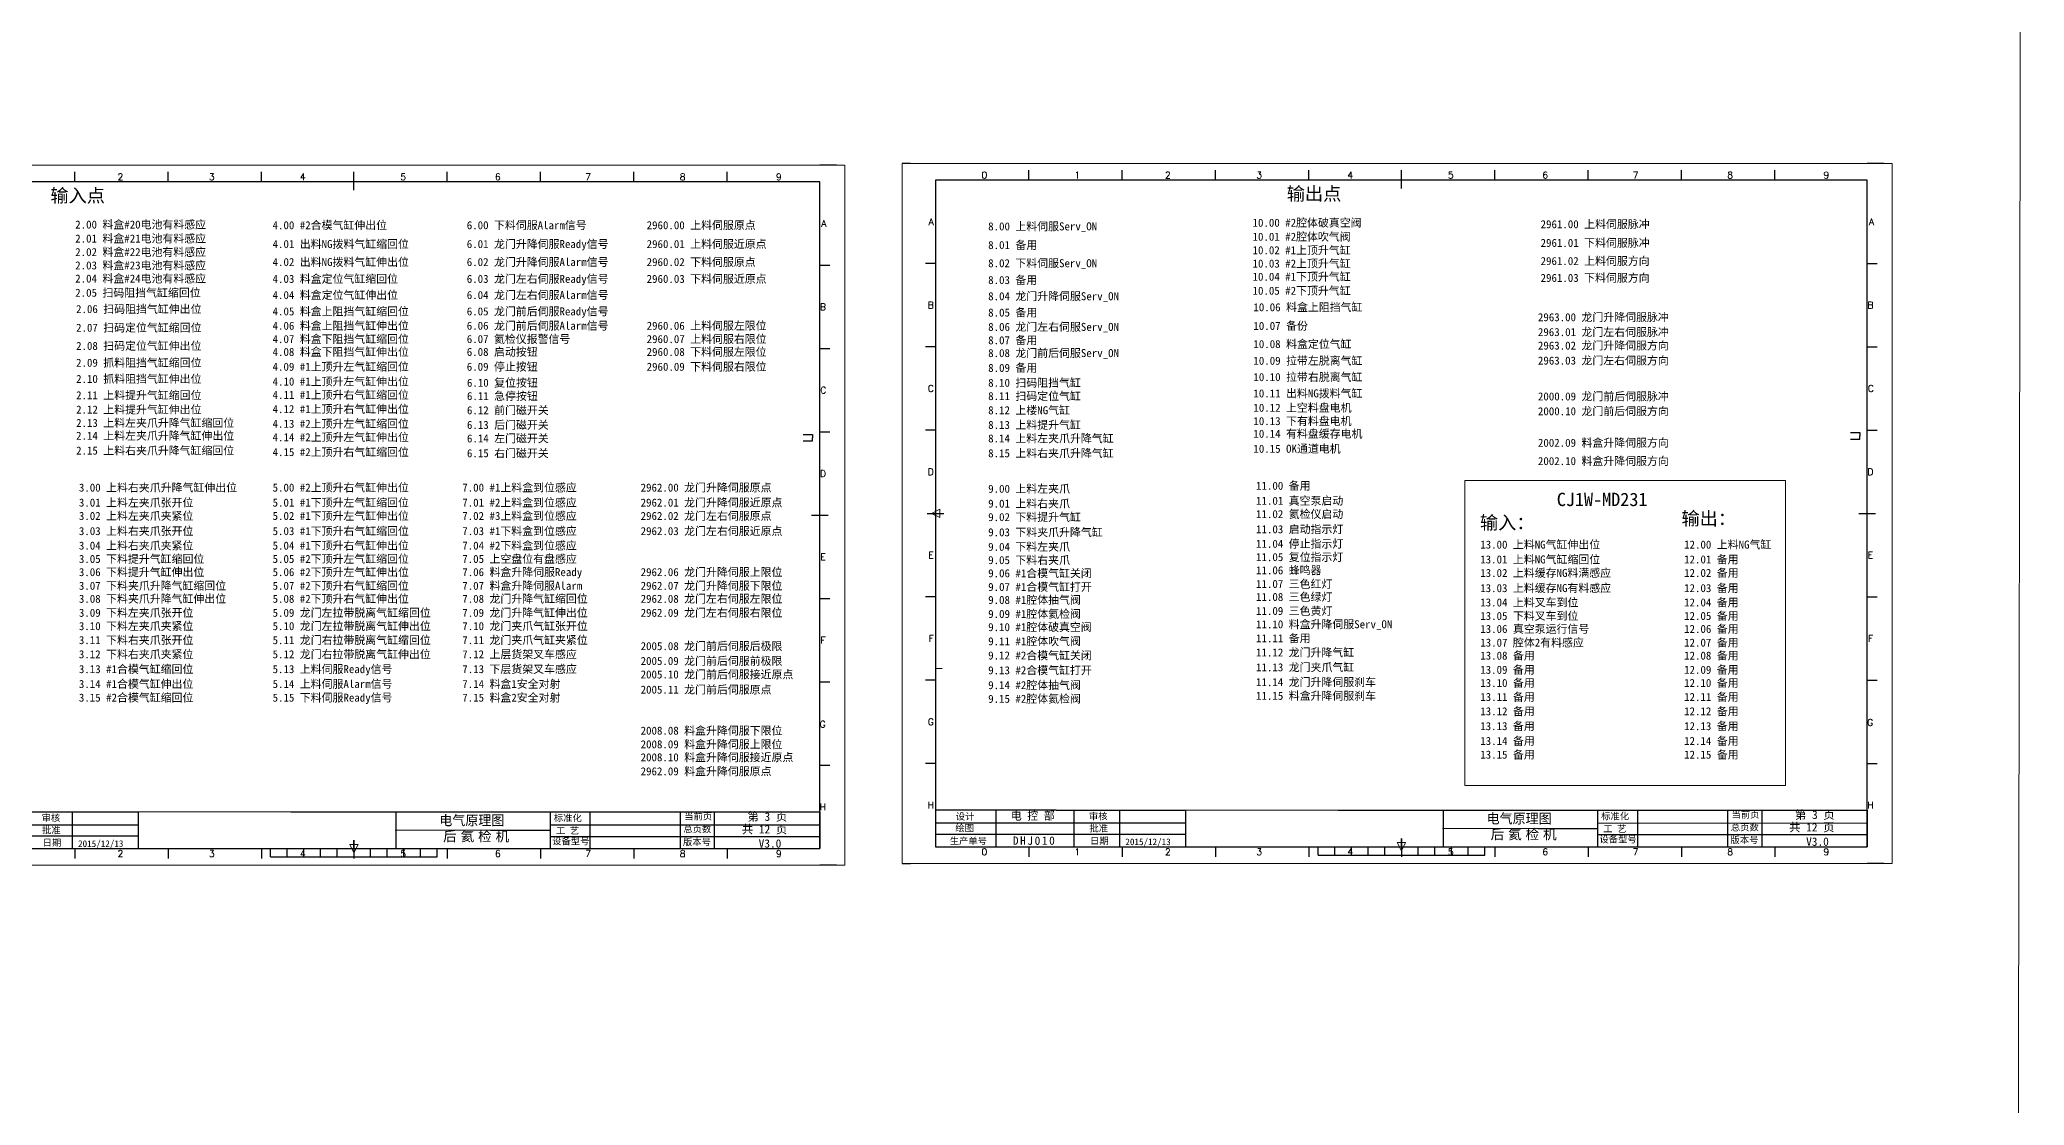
# Model space of a CAD drawing. Extents: x -471 to 3265, y -2399 to 467.
# Drawn here: x 2074 to 3265, y -1623 to -984 of the extents above; entities that cross this region are included whole.
import ezdxf
from ezdxf.enums import TextEntityAlignment as Align

# ---------------------------------------------------------------- set-up
doc = ezdxf.new("R2010")
doc.units = 0
doc.header["$MEASUREMENT"] = 0
doc.layers.add('AE_BOR', color=1, linetype='Continuous')
doc.styles.add('WD', font='romans.shx', dxfattribs={"bigfont": 'gbcbig.shx'})

# ---------------------------------------------------------------- blocks, each defined once
blk = doc.blocks.new('gb_a2_a')
for p, q in [((584, 410), (25, 410)), ((25, 410), (25, 10)), ((584, 10), (584, 410)), ((25, 10), (584, 10))]:
    blk.add_line(p, q)
at = {"lineweight": 9, "ltscale": 0.1}
blk.add_line((25, 116.9), (29, 116.9), dxfattribs=at)
at = {"layer": 'AE_BOR', "lineweight": 30}
for p, q in [((10, 420), (4.9, 420)), ((594, 420), (584, 420)), ((4.9, 0), (10, 0)), ((594, 0), (584, 0))]:
    blk.add_line(p, q, dxfattribs=at)
at = {"layer": 'AE_BOR', "color": 1, "lineweight": 15}
for p, q in [((4.9, 420), (598.9, 420)), ((4.9, 0), (4.9, 420)), ((598.9, 420), (598.9, 0)), ((22.5, 210), (27.5, 212.5)), ((27.5, 207.5), (22.5, 210)), ((27.5, 212.5), (27.5, 207.5)), ((304.5, 7.5), (302, 12.5)), ((302, 12.5), (307, 12.5)), ((307, 12.5), (304.5, 7.5)), ((598.9, 0), (4.9, 0))]:
    blk.add_line(p, q, dxfattribs=at)
at = {"layer": 'AE_BOR'}
for p, q in [((81, 410), (81, 416)), ((137, 410), (137, 416)), ((193, 410), (193, 416)), ((249, 410), (249, 416)), ((304.5, 410), (304.5, 416)), ((360.5, 410), (360.5, 416)), ((416.5, 410), (416.5, 416)), ((472.5, 410), (472.5, 416)), ((528.5, 410), (528.5, 416)), ((25, 360), (19, 360)), ((584, 360), (590, 360)), ((25, 310), (19, 310)), ((584, 310), (590, 310)), ((25, 260), (19, 260)), ((584, 260), (590, 260)), ((25, 160), (19, 160)), ((584, 160), (590, 160)), ((25, 110), (19, 110)), ((584, 110), (590, 110)), ((25, 60), (19, 60)), ((584, 60), (590, 60)), ((81, 10), (81, 4)), ((137, 10), (137, 4)), ((193, 10), (193, 4)), ((249, 10), (249, 4)), ((304.5, 10), (304.5, 4)), ((360.5, 10), (360.5, 4)), ((416.5, 10), (416.5, 4)), ((472.5, 10), (472.5, 4)), ((528.5, 10), (528.5, 4))]:
    blk.add_line(p, q, dxfattribs=at)
at = {"layer": 'AE_BOR', "color": 2, "lineweight": 30}
for p, q in [((304.5, 405), (304.5, 415)), ((20, 210), (30, 210)), ((579, 210), (589, 210)), ((304.5, 10), (304.5, 15)), ((304.5, 15), (304.5, 5)), ((254.5, 5), (254.5, 10)), ((254.5, 5), (354.5, 5)), ((264.5, 5), (264.5, 10)), ((274.5, 5), (274.5, 10)), ((284.5, 5), (284.5, 10)), ((294.5, 5), (294.5, 10)), ((304.5, 10), (304.5, 5)), ((314.5, 5), (314.5, 10)), ((324.5, 5), (324.5, 10)), ((334.5, 5), (334.5, 10)), ((344.5, 5), (344.5, 10)), ((354.5, 5), (354.5, 10))]:
    blk.add_line(p, q, dxfattribs=at)
at = {"layer": 'AE_BOR', "style": 'WD'}
for s, p in [('0', (54.3, 411)), ('1', (110.1, 411)), ('2', (164.4, 411)), ('3', (219.2, 411)), ('4', (273.8, 411)), ('5', (334.1, 411)), ('6', (390.8, 411)), ('7', (445, 411)), ('8', (501.7, 411)), ('9', (559.4, 411)), ('0', (54.3, 5)), ('1', (110.1, 5)), ('2', (164.4, 5)), ('3', (219.2, 5)), ('4', (273.8, 5)), ('5', (334.1, 5)), ('6', (390.8, 5)), ('7', (445, 5)), ('8', (501.7, 5)), ('9', (559.4, 5))]:
    blk.add_text(s, height=4, dxfattribs=at).set_placement(p, align=Align.CENTER)
for s, p in [('A', (24, 385)), ('A', (588, 385)), ('B', (24, 335)), ('B', (587.7, 335)), ('C', (24, 285)), ('C', (587.9, 285)), ('D', (24, 235)), ('D', (587.7, 235)), ('E', (24, 185)), ('E', (587.5, 185)), ('F', (24, 135)), ('F', (587.5, 135)), ('F', (587.5, 135)), ('G', (24, 85)), ('G', (587.5, 84.6)), ('H', (24, 35)), ('H', (587.7, 35))]:
    blk.add_text(s, height=4, dxfattribs=at).set_placement(p, align=Align.MIDDLE_RIGHT)

msp = doc.modelspace()

# ---------------------------------------------------------------- linework, layer by layer
for p, q in [((2532.2, -1220.9), (2537.8, -1220.9)), ((2532.2, -1224.8), (2537.8, -1224.8)), ((2537.8, -1220.9), (2537.8, -1222.9)), ((2537.8, -1224.8), (2537.8, -1222.9)), ((3160.5, -1219.8), (3166.1, -1219.8)), ((3160.5, -1223.7), (3166.1, -1223.7)), ((3166.1, -1219.8), (3166.1, -1221.7)), ((3166.1, -1223.7), (3166.1, -1221.7)), ((2055.5, -1447.4), (2133.2, -1447.4)), ((2093.6, -1447.4), (2093.6, -1469.4)), ((2133.2, -1447.4), (2133.2, -1469.4)), ((2224.7, -1447.4), (2344.6, -1447.4)), ((2287.7, -1447.4), (2287.7, -1469.4)), ((2344.6, -1447.4), (2482.1, -1447.4)), ((2380.3, -1447.4), (2380.3, -1469.4)), ((2482.1, -1447.4), (2542.1, -1447.4)), ((2683.9, -1446.3), (2611.5, -1446.3)), ((2611.5, -1446.3), (2611.5, -1468.3)), ((2647.7, -1446.3), (2647.7, -1468.3)), ((2683.9, -1446.3), (2761.5, -1446.3)), ((2694.5, -1446.3), (2694.5, -1468.3)), ((2721.9, -1446.3), (2721.9, -1468.3)), ((2761.5, -1446.3), (2761.5, -1468.3)), ((2853, -1446.3), (2972.9, -1446.3)), ((2916.1, -1446.3), (2916.1, -1468.3)), ((2972.9, -1446.3), (3110.5, -1446.3)), ((3008.7, -1446.3), (3008.7, -1468.3)), ((3110.5, -1446.3), (3170.5, -1446.3)), ((2344.6, -1458.4), (2380.3, -1458.4)), ((2972.9, -1457.3), (3008.7, -1457.3)), ((1983.1, -1469.4), (2542.1, -1469.4)), ((2611.5, -1468.3), (3170.5, -1468.3))]:
    msp.add_line(p, q)
at = {"lineweight": 9, "ltscale": 0.1}
for p, q in [((2133.2, -1447.4), (2224.7, -1447.4)), ((2761.5, -1446.3), (2853, -1446.3)), ((2287.3, -1458.4), (2344.6, -1458.4)), ((2915.7, -1457.3), (2972.9, -1457.3))]:
    msp.add_line(p, q, dxfattribs=at)
at = {"color": 0, "ltscale": 2}
for p, q in [((2404.2, -1447.4), (2404.2, -1469.4)), ((2478.8, -1447.4), (2478.8, -1469.4)), ((3032.6, -1446.3), (3032.6, -1468.3)), ((3107.2, -1446.3), (3107.2, -1468.3)), ((1983.1, -1455.1), (2133.2, -1455.1)), ((1983.1, -1461.8), (2133.2, -1461.8)), ((2380.3, -1462.2), (2542.1, -1462.2)), ((2380.4, -1455.2), (2542.1, -1455.1)), ((2611.5, -1454), (2761.5, -1453.9)), ((2611.5, -1460.7), (2761.5, -1460.7)), ((3008.7, -1461), (3170.5, -1461)), ((3008.8, -1454.1), (3170.5, -1454))]:
    msp.add_line(p, q, dxfattribs=at)
at = {"color": 0}
for p, q in [((2458.4, -1447.4), (2458.4, -1469.4)), ((2542.1, -1447.4), (2542.1, -1469.4)), ((3086.7, -1446.3), (3086.7, -1468.3)), ((3170.5, -1446.3), (3170.5, -1468.3))]:
    msp.add_line(p, q, dxfattribs=at)
at = {"lineweight": 0}
for points in [[(-466.3, 467.2), (3264.7, 467.2), (3259.8, -2399.4), (-471.2, -2399.4)], [(2929, -1248.6), (3121.4, -1248.6), (3121.4, -1431.6), (2929, -1431.6)]]:
    msp.add_lwpolyline(points, close=True, dxfattribs=at)

# ---------------------------------------------------------------- block references
for p in [(1958.1, -1479.4), (2586.5, -1478.3)]:
    msp.add_blockref('gb_a2_a', p)

# ---------------------------------------------------------------- texts
at = {"lineweight": 0, "char_height": 8, "width": 179.609, "attachment_point": 1}
for s, insert in [('{\\fSimSun|b0|i0|c134|p2;输出点}', (2822.2, -1072.5)), ('{\\fSimSun|b0|i0|c134|p2;输入点}', (2080.5, -1073.6))]:
    msp.add_mtext(s, dxfattribs=dict(at, insert=insert))
at = {"attachment_point": 1}
for s, insert, char_height, width in [('{\\fSimSun|b0|i0|c134|p2;2.00 料盒#20电池有料感应}', (2095.4, -1092.6), 4.8, 90.049), ('{\\fSimSun|b0|i0|c134|p2;4.00 #2合模气缸伸出位}', (2213.8, -1093), 4.8, 90.495), ('{\\fSimSun|b0|i0|c134|p2;6.00 下料伺服Alarm信号}', (2330.3, -1093), 4.8, 90.495), ('{\\fSimSun|b0|i0|c134|p2;2960.00 上料伺服原点}', (2438.2, -1093), 4.8, 90.495), ('{\\fSimSun|b0|i0|c134|p2;8.00 上料伺服Serv_ON}', (2643.1, -1093.7), 4.8, 105.595), ('{\\fSimSun|b0|i0|c134|p2;10.00 #2腔体破真空阀}', (2801.7, -1091.5), 4.8, 90.049), ('{\\fSimSun|b0|i0|c134|p2;2961.00 上料伺服脉冲}', (2974.5, -1092.4), 4.8, 90.495), ('{\\fSimSun|b0|i0|c134|p2;2.01 料盒#21电池有料感应}', (2095.4, -1101), 4.8, 90.049), ('{\\fSimSun|b0|i0|c134|p2;4.01 出料NG拨料气缸缩回位}', (2213.8, -1104.3), 4.8, 90.049), ('{\\fSimSun|b0|i0|c134|p2;6.01 龙门升降伺服Ready信号}', (2330.3, -1104.3), 4.8, 90.049), ('{\\fSimSun|b0|i0|c134|p2;2960.01 上料伺服近原点}', (2438.2, -1104.3), 4.8, 90.049), ('{\\fSimSun|b0|i0|c134|p2;\\C2;8.01 备用}', (2643.1, -1104.9), 4.8, 106.761), ('{\\fSimSun|b0|i0|c134|p2;10.01 #2腔体吹气阀}', (2801.7, -1099.9), 4.8, 90.049), ('{\\fSimSun|b0|i0|c134|p2;10.02 #1上顶升气缸}', (2801.7, -1108), 4.8, 90.049), ('{\\fSimSun|b0|i0|c134|p2;2961.01 下料伺服脉冲}', (2974.5, -1103.6), 4.8, 90.049), ('{\\fSimSun|b0|i0|c134|p2;2.02 料盒#22电池有料感应}', (2095.4, -1109.1), 4.8, 90.049), ('{\\fSimSun|b0|i0|c134|p2;2.03 料盒#23电池有料感应}', (2095.4, -1117.1), 4.8, 90.049), ('{\\fSimSun|b0|i0|c134|p2;4.02 出料NG拨料气缸伸出位}', (2213.8, -1115.1), 4.8, 90.049), ('{\\fSimSun|b0|i0|c134|p2;6.02 龙门升降伺服Alarm信号}', (2330.3, -1115.1), 4.8, 90.049), ('{\\fSimSun|b0|i0|c134|p2;2960.02 下料伺服原点}', (2438.2, -1115.1), 4.8, 90.049), ('{\\fSimSun|b0|i0|c134|p2;8.02 下料伺服Serv_ON}', (2643.1, -1115.8), 4.8, 90.049), ('{\\fSimSun|b0|i0|c134|p2;10.03 #2上顶升气缸}', (2801.7, -1116), 4.8, 90.049), ('{\\fSimSun|b0|i0|c134|p2;2961.02 上料伺服方向}', (2974.5, -1114.5), 4.8, 90.049), ('{\\fSimSun|b0|i0|c134|p2;2.04 料盒#24电池有料感应}', (2095.4, -1125), 4.8, 90.049), ('{\\fSimSun|b0|i0|c134|p2;4.03 料盒定位气缸缩回位}', (2213.8, -1125.2), 4.8, 90.049), ('{\\fSimSun|b0|i0|c134|p2;6.03 龙门左右伺服Ready信号}', (2330.3, -1125.2), 4.8, 90.049), ('{\\fSimSun|b0|i0|c134|p2;2960.03 下料伺服近原点}', (2438.2, -1125.2), 4.8, 90.049), ('{\\fSimSun|b0|i0|c134|p2;\\C2;8.03 备用}', (2643.1, -1125.9), 4.8, 90.049), ('{\\fSimSun|b0|i0|c134|p2;10.04 #1下顶升气缸}', (2801.7, -1123.9), 4.8, 90.049), ('{\\fSimSun|b0|i0|c134|p2;2961.03 下料伺服方向}', (2974.5, -1124.6), 4.8, 90.049), ('{\\fSimSun|b0|i0|c134|p2;2.05 扫码阻挡气缸缩回位}', (2095.4, -1133.5), 4.8, 90.049), ('{\\fSimSun|b0|i0|c134|p2;2.06 扫码阻挡气缸伸出位}', (2095.9, -1143.3), 4.8, 82.648), ('{\\fSimSun|b0|i0|c134|p2;4.04 料盒定位气缸伸出位}', (2213.8, -1134.9), 4.8, 90.049), ('{\\fSimSun|b0|i0|c134|p2;6.04 龙门左右伺服Alarm信号}', (2330.3, -1134.9), 4.8, 90.049), ('{\\fSimSun|b0|i0|c134|p2;8.04 龙门升降伺服Serv_ON}', (2643.1, -1135.6), 4.8, 90.049), ('{\\fSimSun|b0|i0|c134|p2;10.05 #2下顶升气缸}', (2801.7, -1132.3), 4.8, 97.413), ('{\\fSimSun|b0|i0|c134|p2;10.06 料盒上阻挡气缸}', (2802.2, -1142.2), 4.8, 95.169), ('{\\fSimSun|b0|i0|c134|p2;2.07 扫码定位气缸缩回位}', (2095.9, -1154.5), 4.8, 90.049), ('{\\fSimSun|b0|i0|c134|p2;4.05 料盒上阻挡气缸缩回位}', (2213.8, -1144.7), 4.8, 90.049), ('{\\fSimSun|b0|i0|c134|p2;4.06 料盒上阻挡气缸伸出位}', (2213.8, -1153.3), 4.8, 90.049), ('{\\fSimSun|b0|i0|c134|p2;6.05 龙门前后伺服Ready信号}', (2330.3, -1144.7), 4.8, 90.049), ('{\\fSimSun|b0|i0|c134|p2;6.06 龙门前后伺服Alarm信号}', (2330.3, -1153.3), 4.8, 90.049), ('{\\fSimSun|b0|i0|c134|p2;2960.06 上料伺服左限位}', (2438.2, -1153.3), 4.8, 90.049), ('{\\fSimSun|b0|i0|c134|p2;\\C2;8.05 备用}', (2643.1, -1145.4), 4.8, 90.049), ('{\\fSimSun|b0|i0|c134|p2;8.06 龙门左右伺服Serv_ON}', (2643.1, -1154), 4.8, 101.342), ('{\\fSimSun|b0|i0|c134|p2;\\C2;10.07 备份}', (2802.2, -1153.4), 4.8, 90.049), ('{\\fSimSun|b0|i0|c134|p2;2963.00 龙门升降伺服脉冲}', (2972.9, -1148.2), 4.8, 90.049), ('{\\fSimSun|b0|i0|c134|p2;2.08 扫码定位气缸伸出位}', (2095.9, -1165.4), 4.8, 90.049), ('{\\fSimSun|b0|i0|c134|p2;4.07 料盒下阻挡气缸缩回位}', (2213.8, -1161.3), 4.8, 90.049), ('{\\fSimSun|b0|i0|c134|p2;6.07 氦检仪报警信号}', (2330.3, -1161.3), 4.8, 90.049), ('{\\fSimSun|b0|i0|c134|p2;2960.07 上料伺服右限位}', (2438.2, -1161.3), 4.8, 90.049), ('{\\fSimSun|b0|i0|c134|p2;\\C2;8.07 备用}', (2643.1, -1162), 4.8, 102.638), ('{\\fSimSun|b0|i0|c134|p2;10.08 料盒定位气缸}', (2802.2, -1164.3), 4.8, 90.049), ('{\\fSimSun|b0|i0|c134|p2;2963.01 龙门左右伺服脉冲}', (2972.9, -1157.1), 4.8, 90.049), ('{\\fSimSun|b0|i0|c134|p2;2963.02 龙门升降伺服方向}', (2972.9, -1165.2), 4.8, 90.049), ('{\\fSimSun|b0|i0|c134|p2;2.09 抓料阻挡气缸缩回位}', (2095.9, -1175.5), 4.8, 90.049), ('{\\fSimSun|b0|i0|c134|p2;4.08 料盒下阻挡气缸伸出位}', (2213.8, -1169), 4.8, 90.049), ('{\\fSimSun|b0|i0|c134|p2;4.09 #1上顶升左气缸缩回位}', (2213.8, -1177.9), 4.8, 90.049), ('{\\fSimSun|b0|i0|c134|p2;6.08 启动按钮}', (2330.3, -1169), 4.8, 90.049), ('{\\fSimSun|b0|i0|c134|p2;6.09 停止按钮}', (2330.3, -1177.9), 4.8, 90.049), ('{\\fSimSun|b0|i0|c134|p2;2960.08 下料伺服左限位}', (2438.2, -1169), 4.8, 90.049), ('{\\fSimSun|b0|i0|c134|p2;2960.09 下料伺服右限位}', (2438.2, -1177.9), 4.8, 90.049), ('{\\fSimSun|b0|i0|c134|p2;8.08 龙门前后伺服Serv_ON}', (2643.1, -1169.7), 4.8, 90.049), ('{\\fSimSun|b0|i0|c134|p2;\\C2;8.09 备用}', (2643.1, -1178.6), 4.8, 90.049), ('{\\fSimSun|b0|i0|c134|p2;10.09 拉带左脱离气缸}', (2802.2, -1174.3), 4.8, 90.049), ('{\\fSimSun|b0|i0|c134|p2;2963.03 龙门左右伺服方向}', (2972.9, -1174.2), 4.8, 90.049), ('{\\fSimSun|b0|i0|c134|p2;2.10 抓料阻挡气缸伸出位}', (2095.9, -1185.2), 4.8, 90.049), ('{\\fSimSun|b0|i0|c134|p2;4.10 #1上顶升左气缸伸出位}', (2213.8, -1186.8), 4.8, 90.049), ('{\\fSimSun|b0|i0|c134|p2;6.10 复位按钮}', (2330.4, -1187.5), 4.8, 90.049), ('{\\fSimSun|b0|i0|c134|p2;8.10 扫码阻挡气缸}', (2643.1, -1187.5), 4.8, 90.049), ('{\\fSimSun|b0|i0|c134|p2;10.10 拉带右脱离气缸}', (2802.2, -1184.1), 4.8, 90.049), ('{\\fSimSun|b0|i0|c134|p2;2.11 上料提升气缸缩回位}', (2095.9, -1195), 4.8, 90.049), ('{\\fSimSun|b0|i0|c134|p2;4.11 #1上顶升右气缸缩回位}', (2213.8, -1194.8), 4.8, 90.049), ('{\\fSimSun|b0|i0|c134|p2;4.12 #1上顶升右气缸伸出位}', (2213.8, -1203.3), 4.8, 90.049), ('{\\fSimSun|b0|i0|c134|p2;6.11 急停按钮}', (2330.4, -1195.5), 4.8, 90.049), ('{\\fSimSun|b0|i0|c134|p2;8.11 扫码定位气缸}', (2643.1, -1195.5), 4.8, 90.049), ('{\\fSimSun|b0|i0|c134|p2;10.11 出料NG拨料气缸}', (2802.2, -1193.9), 4.8, 90.049), ('{\\fSimSun|b0|i0|c134|p2;10.12 上空料盘电机}', (2802.2, -1202.5), 4.8, 90.049), ('{\\fSimSun|b0|i0|c134|p2;2000.09 龙门前后伺服脉冲}', (2972.9, -1195.7), 4.8, 90.049), ('{\\fSimSun|b0|i0|c134|p2;2.12 上料提升气缸伸出位}', (2095.9, -1203.6), 4.8, 90.049), ('{\\fSimSun|b0|i0|c134|p2;2.13 上料左夹爪升降气缸缩回位}', (2095.9, -1211.6), 4.8, 98.975), ('{\\fSimSun|b0|i0|c134|p2;4.13 #2上顶升左气缸缩回位}', (2213.8, -1212.1), 4.8, 90.049), ('{\\fSimSun|b0|i0|c134|p2;6.12 前门磁开关}', (2330.4, -1204), 4.8, 90.049), ('{\\fSimSun|b0|i0|c134|p2;6.13 后门磁开关}', (2330.4, -1212.8), 4.8, 90.049), ('{\\fSimSun|b0|i0|c134|p2;8.12 上楼NG气缸}', (2643.1, -1204), 4.8, 90.049), ('{\\fSimSun|b0|i0|c134|p2;8.13 上料提升气缸}', (2643.1, -1212.8), 4.8, 97.151), ('{\\fSimSun|b0|i0|c134|p2;10.13 下有料盘电机}', (2802.2, -1210.5), 4.8, 90.049), ('{\\fSimSun|b0|i0|c134|p2;2000.10 龙门前后伺服方向}', (2972.9, -1204.6), 4.8, 90.049), ('{\\fSimSun|b0|i0|c134|p2;2.14 上料左夹爪升降气缸伸出位}', (2095.9, -1219.3), 4.8, 98.836), ('{\\fSimSun|b0|i0|c134|p2;4.14 #2上顶升左气缸伸出位}', (2213.8, -1220.2), 4.8, 90.049), ('{\\fSimSun|b0|i0|c134|p2;6.14 左门磁开关}', (2330.4, -1220.9), 4.8, 90.049), ('{\\fSimSun|b0|i0|c134|p2;8.14 上料左夹爪升降气缸}', (2643.1, -1220.9), 4.8, 96.193), ('{\\fSimSun|b0|i0|c134|p2;10.14 有料盘缓存电机}', (2802.2, -1218.1), 4.8, 90.049), ('{\\fSimSun|b0|i0|c134|p2;2002.09 料盒升降伺服方向}', (2972.9, -1223.5), 4.8, 90.049), ('{\\fSimSun|b0|i0|c134|p2;2.15 上料右夹爪升降气缸缩回位}', (2095.9, -1228.2), 4.8, 103.724), ('{\\fSimSun|b0|i0|c134|p2;4.15 #2上顶升右气缸缩回位}', (2213.8, -1229.1), 4.8, 90.049), ('{\\fSimSun|b0|i0|c134|p2;6.15 右门磁开关}', (2330.4, -1229.8), 4.8, 90.049), ('{\\fSimSun|b0|i0|c134|p2;8.15 上料右夹爪升降气缸}', (2643.1, -1229.8), 4.8, 99.927), ('{\\fSimSun|b0|i0|c134|p2;10.15 OK通道电机}', (2802.2, -1227.1), 4.8, 90.049), ('{\\fSimSun|b0|i0|c134|p2;2002.10 料盒升降伺服方向}', (2972.9, -1234.5), 4.8, 90.049), ('{\\fSimSun|b0|i0|c134|p2;3.00 上料右夹爪升降气缸伸出位}', (2097.6, -1250.4), 4.8, 103.019), ('{\\fSimSun|b0|i0|c134|p2;5.00 #2上顶升右气缸伸出位}', (2213.8, -1250.4), 4.8, 90.049), ('{\\fSimSun|b0|i0|c134|p2;7.00 #1上料盒到位感应}', (2327.6, -1250.4), 4.8, 90.049), ('{\\fSimSun|b0|i0|c134|p2;2962.00 龙门升降伺服原点}', (2434.6, -1250.4), 4.8, 90.049), ('{\\fSimSun|b0|i0|c134|p2;\\C2;11.00 备用}', (2803.8, -1249.3), 4.8, 90.049), ('{\\fSimSun|b0|i0|c134|p2;3.01 上料左夹爪张开位}', (2097.6, -1259.4), 4.8, 90.049), ('{\\fSimSun|b0|i0|c134|p2;5.01 #1下顶升左气缸缩回位}', (2213.8, -1259.4), 4.8, 90.049), ('{\\fSimSun|b0|i0|c134|p2;7.01 #2上料盒到位感应}', (2327.6, -1259.4), 4.8, 90.049), ('{\\fSimSun|b0|i0|c134|p2;2962.01 龙门升降伺服近原点}', (2434.6, -1259.4), 4.8, 90.049), ('{\\fSimSun|b0|i0|c134|p2;9.00 上料左夹爪}', (2643.1, -1251.1), 4.8, 101.158), ('{\\fSimSun|b0|i0|c134|p2;9.01 上料右夹爪}', (2643.1, -1260), 4.8, 90.049), ('{\\fSimSun|b0|i0|c134|p2;11.01 真空泵启动}', (2803.8, -1258.3), 4.8, 90.049), ('{\\fSimSun|b0|i0|c134|p2;CJ1W-MD231}', (2984.2, -1255.9), 8, 90.049), ('{\\fSimSun|b0|i0|c134|p2;3.02 上料左夹爪夹紧位}', (2097.6, -1267.4), 4.8, 90.049), ('{\\fSimSun|b0|i0|c134|p2;5.02 #1下顶升左气缸伸出位}', (2213.8, -1267.4), 4.8, 90.049), ('{\\fSimSun|b0|i0|c134|p2;7.02 #3上料盒到位感应}', (2327.6, -1267.4), 4.8, 90.049), ('{\\fSimSun|b0|i0|c134|p2;2962.02 龙门左右伺服原点}', (2434.6, -1267.4), 4.8, 90.049), ('{\\fSimSun|b0|i0|c134|p2;9.02 下料提升气缸}', (2643.1, -1268.1), 4.8, 90.049), ('{\\fSimSun|b0|i0|c134|p2;11.02 氦检仪启动}', (2803.8, -1266.3), 4.8, 96.512), ('{\\fSimSun|b0|i0|c134|p2;输入：}', (2938.1, -1269.8), 8, 90.049), ('{\\fSimSun|b0|i0|c134|p2;输出：}', (3059, -1267.3), 8, 90.049), ('{\\fSimSun|b0|i0|c134|p2;3.03 上料右夹爪张开位}', (2097.6, -1276.5), 4.8, 90.049), ('{\\fSimSun|b0|i0|c134|p2;3.04 上料右夹爪夹紧位}', (2097.6, -1285.2), 4.8, 112.612), ('{\\fSimSun|b0|i0|c134|p2;5.03 #1下顶升右气缸缩回位}', (2213.8, -1276.5), 4.8, 90.049), ('{\\fSimSun|b0|i0|c134|p2;5.04 #1下顶升右气缸伸出位}', (2213.8, -1285.2), 4.8, 90.049), ('{\\fSimSun|b0|i0|c134|p2;7.03 #1下料盒到位感应}', (2327.6, -1276.5), 4.8, 90.049), ('{\\fSimSun|b0|i0|c134|p2;7.04 #2下料盒到位感应}', (2327.6, -1285.2), 4.8, 90.049), ('{\\fSimSun|b0|i0|c134|p2;2962.03 龙门左右伺服近原点}', (2434.6, -1276.5), 4.8, 90.049), ('{\\fSimSun|b0|i0|c134|p2;9.03 下料夹爪升降气缸}', (2643.1, -1277.2), 4.8, 90.049), ('{\\fSimSun|b0|i0|c134|p2;9.04 下料左夹爪}', (2643.1, -1285.9), 4.8, 90.049), ('{\\fSimSun|b0|i0|c134|p2;11.03 启动指示灯}', (2803.8, -1275.4), 4.8, 99.153), ('{\\fSimSun|b0|i0|c134|p2;11.04 停止指示灯}', (2803.8, -1284.1), 4.8, 112.612), ('{\\fSimSun|b0|i0|c134|p2;\\C2;13.00 上料NG气缸伸出位}', (2938.3, -1284.6), 4.8, 90.049), ('{\\fSimSun|b0|i0|c134|p2;\\C2;12.00 上料NG气缸}', (3060.6, -1284.6), 4.8, 90.049), ('{\\fSimSun|b0|i0|c134|p2;3.05 下料提升气缸缩回位}', (2097.6, -1293.2), 4.8, 90.049), ('{\\fSimSun|b0|i0|c134|p2;5.05 #2下顶升左气缸缩回位}', (2213.8, -1293.2), 4.8, 90.049), ('{\\fSimSun|b0|i0|c134|p2;7.05 上空盘位有盘感应}', (2327.6, -1293.2), 4.8, 90.049), ('{\\fSimSun|b0|i0|c134|p2;9.05 下料右夹爪}', (2643.1, -1293.9), 4.8, 90.049), ('{\\fSimSun|b0|i0|c134|p2;11.05 复位指示灯}', (2803.8, -1292.1), 4.8, 90.049), ('{\\fSimSun|b0|i0|c134|p2;\\C2;13.01 上料NG气缸缩回位}', (2938.3, -1293.5), 4.8, 99.939), ('{\\fSimSun|b0|i0|c134|p2;\\C2;12.01 \\C256;备用}', (3060.6, -1293.5), 4.8, 99.939), ('{\\fSimSun|b0|i0|c134|p2;3.06 下料提升气缸伸出位}', (2097.6, -1301.1), 4.8, 90.049), ('{\\fSimSun|b0|i0|c134|p2;3.07 下料夹爪升降气缸缩回位}', (2097.6, -1309.3), 4.8, 99.975), ('{\\fSimSun|b0|i0|c134|p2;5.06 #2下顶升左气缸伸出位}', (2213.8, -1301.1), 4.8, 90.049), ('{\\fSimSun|b0|i0|c134|p2;5.07 #2下顶升右气缸缩回位}', (2213.8, -1309.3), 4.8, 90.049), ('{\\fSimSun|b0|i0|c134|p2;7.06 料盒升降伺服Ready}', (2327.6, -1301.1), 4.8, 90.049), ('{\\fSimSun|b0|i0|c134|p2;7.07 料盒升降伺服Alarm}', (2327.6, -1309.3), 4.8, 90.049), ('{\\fSimSun|b0|i0|c134|p2;2962.06 龙门升降伺服上限位}', (2434.6, -1301.1), 4.8, 90.049), ('{\\fSimSun|b0|i0|c134|p2;2962.07 龙门升降伺服下限位}', (2434.6, -1309.3), 4.8, 90.049), ('{\\fSimSun|b0|i0|c134|p2;9.06 #1合模气缸关闭}', (2643.1, -1301.8), 4.8, 90.049), ('{\\fSimSun|b0|i0|c134|p2;9.07 #1合模气缸打开}', (2643.1, -1310), 4.8, 90.049), ('{\\fSimSun|b0|i0|c134|p2;11.06 蜂鸣器}', (2803.8, -1300), 4.8, 90.049), ('{\\fSimSun|b0|i0|c134|p2;11.07 三色红灯}', (2803.8, -1308.2), 4.8, 90.049), ('{\\fSimSun|b0|i0|c134|p2;13.02 上料缓存NG料满感应}', (2938.3, -1301.6), 4.8, 96.512), ('{\\fSimSun|b0|i0|c134|p2;12.02 备用}', (3060.6, -1301.6), 4.8, 96.512), ('{\\fSimSun|b0|i0|c134|p2;3.08 下料夹爪升降气缸伸出位}', (2097.6, -1317.1), 4.8, 97.779), ('{\\fSimSun|b0|i0|c134|p2;5.08 #2下顶升右气缸伸出位}', (2213.8, -1317.1), 4.8, 90.049), ('{\\fSimSun|b0|i0|c134|p2;7.08 龙门升降气缸缩回位}', (2327.6, -1317.1), 4.8, 90.049), ('{\\fSimSun|b0|i0|c134|p2;2962.08 龙门左右伺服左限位}', (2434.6, -1317.1), 4.8, 90.049), ('{\\fSimSun|b0|i0|c134|p2;9.08 #1腔体抽气阀}', (2643.1, -1317.8), 4.8, 90.049), ('{\\fSimSun|b0|i0|c134|p2;11.08 三色绿灯}', (2803.8, -1316), 4.8, 90.049), ('{\\fSimSun|b0|i0|c134|p2;13.03 上料缓存NG有料感应}', (2938.3, -1310.7), 4.8, 99.153), ('{\\fSimSun|b0|i0|c134|p2;13.04 上料叉车到位}', (2938.3, -1319.3), 4.8, 112.612), ('{\\fSimSun|b0|i0|c134|p2;12.03 备用}', (3060.6, -1310.7), 4.8, 99.153), ('{\\fSimSun|b0|i0|c134|p2;12.04 备用}', (3060.6, -1319.3), 4.8, 112.612), ('{\\fSimSun|b0|i0|c134|p2;3.09 下料左夹爪张开位}', (2097.6, -1325.5), 4.8, 90.049), ('{\\fSimSun|b0|i0|c134|p2;3.10 下料左夹爪夹紧位}', (2097.6, -1333.5), 4.8, 90.049), ('{\\fSimSun|b0|i0|c134|p2;5.09 龙门左拉带脱离气缸缩回位}', (2213.8, -1325.5), 4.8, 103.181), ('{\\fSimSun|b0|i0|c134|p2;5.10 龙门左拉带脱离气缸伸出位}', (2213.8, -1333.5), 4.8, 101.734), ('{\\fSimSun|b0|i0|c134|p2;7.09 龙门升降气缸伸出位}', (2327.6, -1325.5), 4.8, 103.181), ('{\\fSimSun|b0|i0|c134|p2;7.10 龙门夹爪气缸张开位}', (2327.6, -1333.5), 4.8, 101.734), ('{\\fSimSun|b0|i0|c134|p2;2962.09 龙门左右伺服右限位}', (2434.6, -1325.5), 4.8, 90.049), ('{\\fSimSun|b0|i0|c134|p2;9.09 #1腔体氦检阀}', (2643.1, -1326.2), 4.8, 90.049), ('{\\fSimSun|b0|i0|c134|p2;9.10 #1腔体破真空阀}', (2643.1, -1334.1), 4.8, 90.049), ('{\\fSimSun|b0|i0|c134|p2;11.09 三色黄灯}', (2803.8, -1324.4), 4.8, 90.049), ('{\\fSimSun|b0|i0|c134|p2;11.10 料盒升降伺服Serv_ON}', (2803.8, -1332.4), 4.8, 90.049), ('{\\fSimSun|b0|i0|c134|p2;13.05 下料叉车到位}', (2938.3, -1327.4), 4.8, 90.049), ('{\\fSimSun|b0|i0|c134|p2;12.05 备用}', (3060.6, -1327.4), 4.8, 90.049), ('{\\fSimSun|b0|i0|c134|p2;3.11 下料右夹爪张开位}', (2097.6, -1341.9), 4.8, 90.049), ('{\\fSimSun|b0|i0|c134|p2;5.11 龙门右拉带脱离气缸缩回位}', (2213.8, -1341.9), 4.8, 100.254), ('{\\fSimSun|b0|i0|c134|p2;7.11 龙门夹爪气缸夹紧位}', (2327.6, -1341.9), 4.8, 100.254), ('{\\fSimSun|b0|i0|c134|p2;2005.08 龙门前后伺服后极限}', (2434.6, -1345.5), 4.8, 90.049), ('{\\fSimSun|b0|i0|c134|p2;9.11 #1腔体吹气阀}', (2643.1, -1342.6), 4.8, 90.049), ('{\\fSimSun|b0|i0|c134|p2;\\C2;11.11 备用}', (2803.8, -1340.8), 4.8, 99.272), ('{\\fSimSun|b0|i0|c134|p2;13.06 真空泵运行信号}', (2938.3, -1335.2), 4.8, 90.049), ('{\\fSimSun|b0|i0|c134|p2;13.07 腔体2有料感应}', (2938.3, -1343.4), 4.8, 90.049), ('{\\fSimSun|b0|i0|c134|p2;12.06 备用}', (3060.6, -1335.2), 4.8, 90.049), ('{\\fSimSun|b0|i0|c134|p2;12.07 备用}', (3060.6, -1343.4), 4.8, 90.049), ('{\\fSimSun|b0|i0|c134|p2;3.12 下料右夹爪夹紧位}', (2097.6, -1350.4), 4.8, 90.049), ('{\\fSimSun|b0|i0|c134|p2;5.12 龙门右拉带脱离气缸伸出位}', (2213.8, -1350.4), 4.8, 101.523), ('{\\fSimSun|b0|i0|c134|p2;7.12 上层货架叉车感应}', (2327.6, -1350.4), 4.8, 101.523), ('{\\fSimSun|b0|i0|c134|p2;2005.09 龙门前后伺服前极限}', (2434.6, -1354.4), 4.8, 90.049), ('{\\fSimSun|b0|i0|c134|p2;9.12 #2合模气缸关闭}', (2643.1, -1351.1), 4.8, 90.049), ('{\\fSimSun|b0|i0|c134|p2;11.12 龙门升降气缸}', (2803.8, -1349.3), 4.8, 90.049), ('{\\fSimSun|b0|i0|c134|p2;13.08 备用}', (2938.3, -1351.2), 4.8, 90.049), ('{\\fSimSun|b0|i0|c134|p2;12.08 备用}', (3060.6, -1351.2), 4.8, 90.049), ('{\\fSimSun|b0|i0|c134|p2;3.13 #1合模气缸缩回位}', (2097.6, -1359.3), 4.8, 90.049), ('{\\fSimSun|b0|i0|c134|p2;3.14 #1合模气缸伸出位}', (2097.6, -1368.2), 4.8, 90.049), ('{\\fSimSun|b0|i0|c134|p2;5.13 上料伺服Ready信号}', (2213.8, -1359.3), 4.8, 90.049), ('{\\fSimSun|b0|i0|c134|p2;5.14 上料伺服Alarm信号}', (2213.8, -1368.2), 4.8, 90.049), ('{\\fSimSun|b0|i0|c134|p2;7.13 下层货架叉车感应}', (2327.6, -1359.3), 4.8, 90.049), ('{\\fSimSun|b0|i0|c134|p2;\\C2;7.14 料盒1安全对射}', (2327.6, -1368.2), 4.8, 90.049), ('{\\fSimSun|b0|i0|c134|p2;2005.10 龙门前后伺服接近原点}', (2434.6, -1362.5), 4.8, 98.939), ('{\\fSimSun|b0|i0|c134|p2;9.13 #2合模气缸打开}', (2643.1, -1360), 4.8, 90.049), ('{\\fSimSun|b0|i0|c134|p2;9.14 #2腔体抽气阀}', (2643.1, -1368.9), 4.8, 90.049), ('{\\fSimSun|b0|i0|c134|p2;11.13 龙门夹爪气缸}', (2803.8, -1358.2), 4.8, 90.049), ('{\\fSimSun|b0|i0|c134|p2;11.14 龙门升降伺服刹车}', (2803.8, -1367.1), 4.8, 90.049), ('{\\fSimSun|b0|i0|c134|p2;13.09 备用}', (2938.3, -1359.7), 4.8, 90.049), ('{\\fSimSun|b0|i0|c134|p2;13.10 备用}', (2938.3, -1367.6), 4.8, 90.049), ('{\\fSimSun|b0|i0|c134|p2;12.09 备用}', (3060.6, -1359.7), 4.8, 90.049), ('{\\fSimSun|b0|i0|c134|p2;12.10 备用}', (3060.6, -1367.6), 4.8, 90.049), ('{\\fSimSun|b0|i0|c134|p2;3.15 #2合模气缸缩回位}', (2097.6, -1376.4), 4.8, 90.049), ('{\\fSimSun|b0|i0|c134|p2;5.15 下料伺服Ready信号}', (2213.8, -1376.4), 4.8, 90.049), ('{\\fSimSun|b0|i0|c134|p2;\\C2;7.15 料盒2安全对射}', (2327.6, -1376.4), 4.8, 90.049), ('{\\fSimSun|b0|i0|c134|p2;2005.11 龙门前后伺服原点}', (2434.6, -1371.6), 4.8, 90.049), ('{\\fSimSun|b0|i0|c134|p2;9.15 #2腔体氦检阀}', (2643.1, -1377.1), 4.8, 90.049), ('{\\fSimSun|b0|i0|c134|p2;11.15 料盒升降伺服刹车}', (2803.8, -1375.3), 4.8, 90.049), ('{\\fSimSun|b0|i0|c134|p2;\\C2;13.11 备用}', (2938.3, -1376), 4.8, 99.272), ('{\\fSimSun|b0|i0|c134|p2;\\C2;12.11 备用}', (3060.6, -1376), 4.8, 99.272), ('{\\fSimSun|b0|i0|c134|p2;13.12 备用}', (2938.3, -1384.6), 4.8, 90.049), ('{\\fSimSun|b0|i0|c134|p2;13.13 备用}', (2938.3, -1393.5), 4.8, 90.049), ('{\\fSimSun|b0|i0|c134|p2;12.12 备用}', (3060.6, -1384.6), 4.8, 90.049), ('{\\fSimSun|b0|i0|c134|p2;12.13 备用}', (3060.6, -1393.5), 4.8, 90.049), ('{\\fSimSun|b0|i0|c134|p2;2008.08 料盒升降伺服下限位}', (2434.6, -1396.2), 4.8, 90.049), ('{\\fSimSun|b0|i0|c134|p2;2008.09 料盒升降伺服上限位}', (2434.6, -1404.4), 4.8, 90.049), ('{\\fSimSun|b0|i0|c134|p2;13.14 备用}', (2938.3, -1402.4), 4.8, 90.049), ('{\\fSimSun|b0|i0|c134|p2;12.14 备用}', (3060.6, -1402.4), 4.8, 90.049), ('{\\fSimSun|b0|i0|c134|p2;2008.10 料盒升降伺服接近原点}', (2434.6, -1412.2), 4.8, 100.091), ('{\\fSimSun|b0|i0|c134|p2;13.15 备用}', (2938.3, -1410.6), 4.8, 90.049), ('{\\fSimSun|b0|i0|c134|p2;12.15 备用}', (3060.6, -1410.6), 4.8, 90.049), ('{\\fSimSun|b0|i0|c134|p2;2962.09 料盒升降伺服原点}', (2434.6, -1420.6), 4.8, 90.049), ('{\\fSimSun|b0|i0|c134|p2;第 }3 {\\fSimSun|b0|i0|c134|p2;页}', (2498.7, -1447.7), 5, 38.164), ('{\\fSimSun|b0|i0|c134|p2;第 }3 {\\fSimSun|b0|i0|c134|p2;页}', (3127.1, -1446.6), 5, 38.164), ('{\\fSimSun|b0|i0|c134|p2;共 }12 {\\fSimSun|b0|i0|c134|p2;页}', (2495.3, -1455.3), 5, 40.492), ('V3.0', (2505.4, -1463.8), 5, 40.492), ('{\\fNSimSun|b0|i0|c134|p49;\\T1.28;DHJ010}', (2657.9, -1462.1), 5, 40.492), ('{\\fSimSun|b0|i0|c134|p2;共 }12 {\\fSimSun|b0|i0|c134|p2;页}', (3123.6, -1454.1), 5, 40.492), ('V3.0', (3133.8, -1462.7), 5, 40.492)]:
    msp.add_mtext(s, dxfattribs=dict(at, insert=insert, char_height=char_height, width=width))
at = {"color": 0, "ltscale": 2, "attachment_point": 1}
for s, insert, char_height, width in [('审核', (2075.2, -1449), 4, 25.507), ('电气原理图', (2313.8, -1449.4), 6, 43.913), ('标准化', (2382.5, -1449), 4, 23.34), ('当前页', (2460.7, -1448), 4, 19.345), ('设计', (2623.6, -1448.1), 4, 19.345), ('电 控 部', (2656.7, -1447.1), 5, 34.831), ('审核', (2703.5, -1447.9), 4, 25.507), ('电气原理图', (2942.1, -1448.3), 6, 43.913), ('标准化', (3010.8, -1447.9), 4, 23.34), ('当前页', (3089, -1446.9), 4, 19.345), ('批准', (2075.5, -1456.3), 4, 25.507), ('日期', (2075.9, -1463.8), 4, 25.507), ('2015/12/13', (2097.1, -1464.4), 4, 25.507), ('{\\fNSimSun|b0|i0|c134|p49;\\T1.28;\\C256;后氦检机}', (2316.1, -1459), 6, 43.913), ('设备型号', (2381.5, -1462.9), 4, 31.672), ('工 艺', (2383.8, -1456.6), 4, 19.345), ('版本号', (2460, -1463.4), 4, 19.345), ('总页数', (2460.2, -1455.7), 4, 19.345), ('生产单号', (2620, -1462.8), 4, 25.153), ('{\\C256;绘图}', (2623.4, -1455), 4, 19.345), ('批准', (2703.8, -1455.2), 4, 25.507), ('日期', (2704.2, -1462.7), 4, 25.507), ('2015/12/13', (2725.4, -1463.3), 4, 25.507), ('{\\fNSimSun|b0|i0|c134|p49;\\T1.28;\\C256;后氦检机}', (2944.5, -1457.8), 6, 43.913), ('设备型号', (3009.8, -1461.8), 4, 31.672), ('工 艺', (3012.1, -1455.5), 4, 19.345), ('版本号', (3088.4, -1462.2), 4, 19.345), ('总页数', (3088.6, -1454.6), 4, 19.345)]:
    msp.add_mtext(s, dxfattribs=dict(at, insert=insert, char_height=char_height, width=width))

doc.saveas('drawing.dxf')
